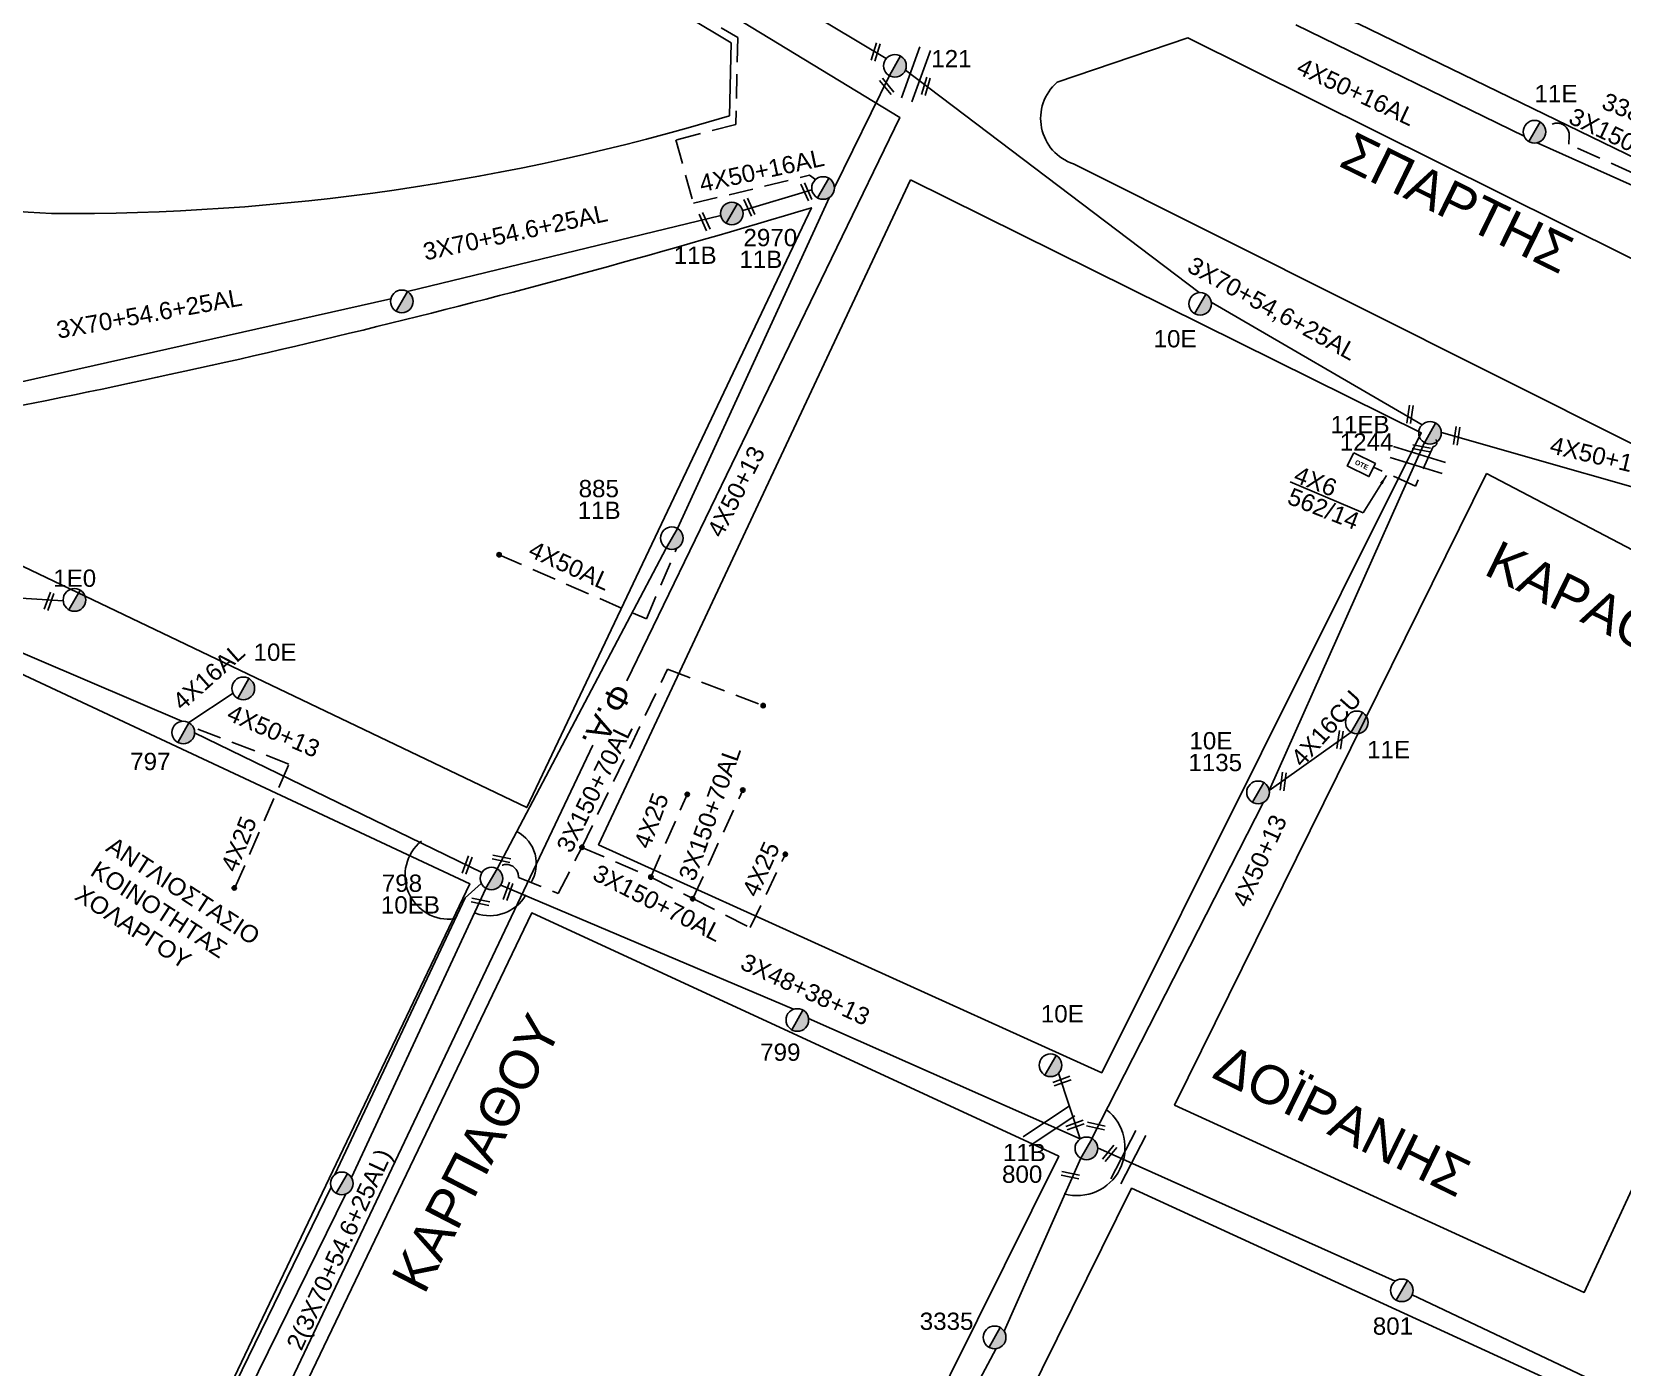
# Model space of a CAD drawing. Header units: millimetres. Extents: x 898 to 3196, y 765 to 1779.
# Drawn here: x 1435.7 to 1601.3, y 1390.2 to 1529.2 of the extents above; entities that cross this region are included whole.
import ezdxf
from ezdxf.enums import TextEntityAlignment as Align

# ---------------------------------------------------------------- set-up
doc = ezdxf.new("R2010")
doc.units = ezdxf.units.MM
doc.linetypes.add('DASHED', pattern=[19.05, 12.7, -6.35])
for name, color, linetype in [('Pillar OTE', 7, 'Continuous'), ('Γυμνά εναέρια ΧΤ (3Φ)   4x16AL', 7, 'Continuous'), ('Γυμνά εναέρια ΧΤ (3Φ)   4x16CU', 7, 'Continuous'), ('Γυμνά εναέρια ΧΤ (3Φ)   4x50AL', 7, 'Continuous'), ('Γυμνά εναέρια ΧΤ και ΦΟΠ (3Φ)   4x50+16AL', 7, 'Continuous'), ('Εναέρια παροχή ΧΤ 4x25', 7, 'SYN_LINE'), ('Επιγραφές - Σχήματα', 7, 'Continuous'), ('Καλώδια ΧΤ   3x150+50AL', 7, 'DASHED'), ('Καλώδια ΧΤ   3x150+70AL', 7, 'DASHED'), ('Καλώδια ΧΤ   3x150AL+50CU', 7, 'DASHED'), ('Καλώδια ΧΤ   3x48+38+16.5', 7, 'DASHED'), ('Καλώδια ΧΤ   4x50+13', 7, 'SYN_LINE'), ('Μηχανική τομή', 7, 'Continuous'), ('Στύλος Ξύλινος', 7, 'Continuous'), ('Στύλος Ξύλινος @ 1', 7, 'Continuous'), ('Στύλος ΦΜ', 7, 'Continuous'), ('Στύλος ΦΜ @ 1', 7, 'Continuous'), ('Συνδέσεις', 7, 'Continuous'), ('Συνεστραμμένα ΧΤ   3x70+54.6+25AL', 7, 'SYN_LINE'), ('Συνεστραμμένα ΧΤ   4x120+25AL', 7, 'SYN_LINE'), ('Τομή', 7, 'Continuous'), ('Υπόβαθρο ΔΕΗ', 7, 'Continuous'), ('Υπόγεια καλώδια Παροχών ΧΤ   4x6', 7, 'DASHED')]:
    doc.layers.add(name, color=color, linetype=linetype)
doc.styles.add('ar', font='arial.ttf')
doc.styles.get("Standard").update_dxf_attribs({"font": 'arial.ttf'})
doc.linetypes.add('SYN_LINE', pattern='A,0.5,-0.0001,["/\\/\\/\\/",Standard,S=0.1,R=0,X=0,Y=-0.05],-0.25', length=0.7501)
doc.dimstyles.new('ISO-25', dxfattribs={"dimtxt": 2.5, "dimasz": 2.5, "dimexe": 1.25, "dimexo": 0.625, "dimtad": 1, "dimtxsty": 'Standard', "dimcen": 2.5, "dimadec": 0, "dimazin": 0, "dimtfac": 1, "dimtmove": 0, "dimatfit": 3, "dimfxl": 1, "dimarcsym": 0})

# ---------------------------------------------------------------- blocks, each defined once
blk = doc.blocks.new('ΥΠΑΡΧΩΝ ΤΣΙΜΕΝΤΕΝΙΟΣ ΣΤΥΛΟΣ')
at = {"layer": 'Στύλος ΦΜ'}
blk.add_hatch(color=7, dxfattribs=at).paths.add_polyline_path([(-1.29, -2.28, 0.574793), (2.62, 0, 0.268822), (1.3, 2.27)])
at = {"layer": 'Στύλος ΦΜ', "color": 7}
blk.add_line((-1.29, -2.28), (1.3, 2.27), dxfattribs=at)
blk.add_circle((0, 0), 2.62, dxfattribs=at)
at = {"layer": 'Στύλος ΦΜ', "flags": 4}
for tag, p in [('ΑΡΙΘΜΟΣ', (-4.68, 8.05)), ('ΤΥΠΟΣ', (-4.91, 3.03))]:
    blk.add_attdef(tag, p, '', height=4, dxfattribs=at)
blk = doc.blocks.new('ΥΠΑΡΧΩΝ ΞΥΛΙΝΟΣ ΣΤΥΛΟΣ')
at = {"layer": 'Στύλος Ξύλινος'}
h = blk.add_hatch(color=7, dxfattribs=at)
h.paths.add_polyline_path([(-2.62, 0, 0.270008), (-1.29, -2.28), (1.3, 2.27, 0.576266)])
h.paths.add_polyline_path([(-1.29, -2.28, 0.574793), (2.62, 0, 0.268822), (1.3, 2.27)])
at = {"layer": 'Στύλος Ξύλινος', "color": 7}
blk.add_line((-1.29, -2.28), (1.3, 2.27), dxfattribs=at)
blk.add_circle((0, 0), 2.62, dxfattribs=at)
at = {"layer": 'Στύλος Ξύλινος', "flags": 4}
for tag, p in [('ΑΡΙΘΜΟΣ', (-4.91, 8.6)), ('ΤΥΠΟΣ', (-4.85, 3.39))]:
    blk.add_attdef(tag, p, '', height=4, dxfattribs=at)
blk = doc.blocks.new('ΤΟΜΗ')
at = {"layer": 'Τομή', "ltscale": 40}
for p, q in [((-5.68, 0), (5.68, 0)), ((5.68, -2.33), (-5.68, -2.33))]:
    blk.add_line(p, q, dxfattribs=at)
blk = doc.blocks.new('A$C76D1674A')
at = {"layer": 'Τομή', "xscale": 0.5, "yscale": 0.5, "zscale": 0.5}
blk.add_blockref('ΤΟΜΗ', (2.84, 1.17), dxfattribs=at)
blk = doc.blocks.new('ΜΗΧΑΝΙΚΗ ΤΟΜΗ')
at = {"layer": 'Μηχανική τομή', "ltscale": 40}
for p, q in [((-1.89, 0.78), (1.89, 0.78)), ((1.89, 0), (-1.89, 0))]:
    blk.add_line(p, q, dxfattribs=at)
blk = doc.blocks.new('_ΣΥΝΔΕΣΗ')
at = {"layer": 'Συνδέσεις', "linetype": 'SYN_LINE', "ltscale": 40}
blk.add_hatch(color=256, dxfattribs=at).paths.add_polyline_path([(0.5, -0.01, 1), (-0.5, -0.01, 1)])
at = {"layer": 'Συνδέσεις'}
blk.add_circle((0, -0.01), 0.5, dxfattribs=at)
blk = doc.blocks.new('PILLAR ΟΤΕ')
at = {"layer": 'Pillar OTE', "ltscale": 40}
blk.add_lwpolyline([(-3.31, 2.02), (3.39, 2.02), (3.39, -1.99), (-3.31, -1.99)], close=True, dxfattribs=at)
at = {"layer": 'Pillar OTE', "insert": (-1.81, 0.71), "char_height": 1.3575, "width": 109.961, "attachment_point": 1}
blk.add_mtext('{\\fArial|b1|i0|c161|p34;OTE}', dxfattribs=at)

msp = doc.modelspace()

# ---------------------------------------------------------------- linework, layer by layer
at = {"layer": 'Γυμνά εναέρια ΧΤ (3Φ)   4x16AL', "color": 173, "linetype": 'Continuous'}
for points in [[(1421.79, 1471.04), (1438.92, 1469.98)], [(1452.02, 1457.29), (1456.61, 1460.37)]]:
    msp.add_lwpolyline(points, dxfattribs=at)
at = {"layer": 'Γυμνά εναέρια ΧΤ (3Φ)   4x16CU', "color": 27, "linetype": 'Continuous'}
msp.add_lwpolyline([(1564.54, 1450.22), (1573.08, 1456.3)], dxfattribs=at)
at = {"layer": 'Γυμνά εναέρια ΧΤ (3Φ)   4x50AL', "color": 85, "linetype": 'DASHED', "ltscale": 0.2}
msp.add_lwpolyline([(1484.33, 1474.77), (1499.67, 1468.09), (1502.8, 1475.43)], dxfattribs=at)
at = {"layer": 'Γυμνά εναέρια ΧΤ και ΦΟΠ (3Φ)   4x50+16AL', "color": 85}
msp.add_lwpolyline([(1501.7, 1540.23), (1524.65, 1526.46)], dxfattribs=at)
at = {"layer": 'Γυμνά εναέρια ΧΤ και ΦΟΠ (3Φ)   4x50+16AL', "color": 2}
for points in [[(1567.31, 1529.98), (1591.08, 1518.38)], [(1592.45, 1517.7), (1621.22, 1504.8)], [(1582.47, 1487.5), (1612.67, 1478.89)]]:
    msp.add_lwpolyline(points, dxfattribs=at)
at = {"layer": 'Εναέρια παροχή ΧΤ 4x25', "color": 173, "linetype": 'DASHED', "ltscale": 0.2}
msp.add_lwpolyline([(1456.81, 1440.07), (1462.43, 1452.98), (1452.48, 1456.79)], dxfattribs=at)
at = {"layer": 'Εναέρια παροχή ΧΤ 4x25', "color": 85, "linetype": 'DASHED', "ltscale": 0.2}
for points in [[(1500.13, 1441.21), (1503.92, 1449.82)], [(1510.48, 1435.94), (1514.14, 1443.58)]]:
    msp.add_lwpolyline(points, dxfattribs=at)
at = {"layer": 'Επιγραφές - Σχήματα', "color": 85, "linetype": 'Continuous'}
for points in [[(1345.14, 1630.29), (1526.06, 1520.33), (1497.62, 1461.64)], [(1494.09, 1454.94), (1457.16, 1377.14), (1486.81, 1364.35)]]:
    msp.add_lwpolyline(points, dxfattribs=at)
at = {"layer": 'Επιγραφές - Σχήματα', "linetype": 'Continuous'}
for centre, radius, start, end in [((1479.11, 1441.39), 4.58, 128.9451, 277.2538), ((1484.4, 1442.59), 3.8, 328.1986, 61.9617), ((1483.35, 1441.53), 4.35, 250.2053, 329.8409), ((1544.53, 1413.02), 4.99, 254.2221, 52.1086)]:
    msp.add_arc(centre, radius, start, end, dxfattribs=at)
at = {"layer": 'Καλώδια ΧΤ   3x150+50AL', "color": 2, "ltscale": 0.2}
msp.add_lwpolyline([(1614.49, 1522.93), (1609.42, 1511.41), (1595.74, 1517.53), (1595.78, 1518.45, 0.936079), (1593.34, 1518.73, 0.951119)], format="xyb", dxfattribs=at)
at = {"layer": 'Καλώδια ΧΤ   3x150+70AL', "color": 85, "linetype": 'DASHED', "ltscale": 0.2}
for points in [[(1486.34, 1441.15), (1490.49, 1439.5), (1492.94, 1444.3), (1501.86, 1462.86), (1511.83, 1459.07)], [(1504.5, 1438.96), (1509.71, 1450.26)], [(1492.94, 1444.3), (1500.13, 1441.21), (1504.5, 1438.96), (1510.48, 1435.94)]]:
    msp.add_lwpolyline(points, dxfattribs=at)
msp.add_arc((1485.07, 1441.25), 1.27, 355.5343, 139.0887, dxfattribs=at)
at = {"layer": 'Καλώδια ΧΤ   3x150AL+50CU', "color": 2, "ltscale": 0.2}
msp.add_lwpolyline([(1429.4, 1585.57), (1428.76, 1584.5), (1434.04, 1581.01), (1431.16, 1576.5), (1461.63, 1556.94), (1509.18, 1528.64), (1508.98, 1519.61), (1502.73, 1517.98), (1504.57, 1511.39), (1516.67, 1514.3), (1517.27, 1513.85)], dxfattribs=at)
at = {"layer": 'Καλώδια ΧΤ   3x48+38+16.5', "color": 30, "linetype": 'Continuous'}
for points in [[(1484.49, 1440.37), (1515, 1427.43)], [(1516.56, 1426.46), (1544.85, 1413.94)]]:
    msp.add_lwpolyline(points, dxfattribs=at)
at = {"layer": 'Καλώδια ΧΤ   3x48+38+16.5', "color": 6, "linetype": 'Continuous'}
for points in [[(1546.67, 1413.01), (1577.65, 1399.11)], [(1579.44, 1397.7), (1600.1, 1387.9)]]:
    msp.add_lwpolyline(points, dxfattribs=at)
at = {"layer": 'Καλώδια ΧΤ   4x50+13', "color": 85, "linetype": 'Continuous'}
for points in [[(1519.25, 1513.03), (1524.98, 1524.69)], [(1502.9, 1477.52), (1518.75, 1512.02)], [(1484.11, 1442.08), (1501.73, 1475.47)]]:
    msp.add_lwpolyline(points, dxfattribs=at)
at = {"layer": 'Καλώδια ΧΤ   4x50+13', "color": 27, "linetype": 'Continuous'}
for points in [[(1564.54, 1450.22), (1580.71, 1486.46)], [(1546.08, 1413.97), (1563.94, 1449)], [(1544.85, 1413.94), (1542.6, 1420.77)], [(1544.91, 1411.93), (1536.92, 1393.91)], [(1536.11, 1392.09), (1527.18, 1375.33)]]:
    msp.add_lwpolyline(points, dxfattribs=at)
at = {"layer": 'Καλώδια ΧΤ   4x50+13', "color": 173, "linetype": 'Continuous'}
for points in [[(1421.53, 1470.14), (1451.29, 1457.43)], [(1452.61, 1456.22), (1482.53, 1441.69)]]:
    msp.add_lwpolyline(points, dxfattribs=at)
at = {"layer": 'Συνεστραμμένα ΧΤ   3x70+54.6+25AL', "color": 2, "ltscale": 20}
for points in [[(1526.64, 1525.25), (1557.26, 1502.08)], [(1509.71, 1510.62), (1516.91, 1512.8)], [(1474.79, 1502.19), (1507.41, 1510.1)], [(1428.06, 1491.34), (1473.05, 1501.42)], [(1558.51, 1501.1), (1580.46, 1488.32)]]:
    msp.add_lwpolyline(points, dxfattribs=at)
at = {"layer": 'Συνεστραμμένα ΧΤ   3x70+54.6+25AL', "color": 173, "ltscale": 20}
for points in [[(1467.22, 1410.23), (1480.79, 1439.03), (1482.47, 1440.54)], [(1453.21, 1377.43), (1452.95, 1380.4), (1466.84, 1408.89)]]:
    msp.add_lwpolyline(points, dxfattribs=at)
at = {"layer": 'Συνεστραμμένα ΧΤ   3x70+54.6+25AL', "color": 30, "ltscale": 20}
for points in [[(1482.94, 1440.03), (1468.95, 1409.93)], [(1468.36, 1408.2), (1453.21, 1377.43)]]:
    msp.add_lwpolyline(points, dxfattribs=at)
at = {"layer": 'Υπόβαθρο ΔΕΗ'}
for points in [[(1311.48, 1550.27), (1364.58, 1614.25), (1508.48, 1528.1), (1508.31, 1520.51, -0.074946), (1437.71, 1510.31, -0.060429), (1360.66, 1524.33, -0.07756), (1311.48, 1550.27, -2.902324)], [(1573.84, 1530.07), (1611.39, 1511.86), (1619.25, 1534.45), (1600.96, 1542.44), (1574.39, 1534.38, 0.89673), (1573.84, 1530.07, 0.18549)], [(1544.14, 1515.49), (1602.78, 1486.13), (1608.22, 1502.68), (1556.05, 1528.63), (1542.44, 1523.99, 0.578523), (1544.14, 1515.49, 0.238466)], [(1425.7, 1488.61), (1422.61, 1479.34), (1487.2, 1448.44), (1516.86, 1510.93, -0.027056), (1425.7, 1488.61, 18.944496)], [(1406.99, 1461.5), (1420.13, 1469.12), (1481.27, 1440.51), (1442.84, 1359.98), (1436.6, 1361.6, 0.074856), (1425.73, 1416.28, 0.027959), (1406.99, 1461.5, -0.934696)]]:
    msp.add_lwpolyline(points, format="xyb", dxfattribs=at)
for points in [[(1527.19, 1513.83), (1494.68, 1444.57), (1547.1, 1420.82), (1580.38, 1487.47)], [(1587.19, 1483.24), (1627.15, 1462.31), (1597.34, 1397.95), (1554.69, 1417.46)], [(1514.35, 1355.25), (1542.62, 1412.13), (1487.72, 1437.48), (1459.96, 1379.58)], [(1567.04, 1333.13), (1593.38, 1388.99), (1550.2, 1408.79), (1522.32, 1352.43)]]:
    msp.add_lwpolyline(points, close=True, dxfattribs=at)
msp.add_lwpolyline([(1574.33, 1479.13), (1566.73, 1482.39)], dxfattribs=at)
at = {"layer": 'Υπόγεια καλώδια Παροχών ΧΤ   4x6', "color": 27, "linetype": 'DASHED', "ltscale": 0.2}
msp.add_lwpolyline([(1581.9, 1486.76, -0.619273), (1581.62, 1486.05), (1579.79, 1481.94), (1575.39, 1483.9)], format="xyb", dxfattribs=at)

# ---------------------------------------------------------------- block references
at = {"layer": 'Pillar OTE', "xscale": 0.375, "yscale": 0.375, "zscale": 0.375, "rotation": 333.836485630585}
msp.add_blockref('PILLAR ΟΤΕ', (1574.12, 1484.16), dxfattribs=at)
at = {"layer": 'Καλώδια ΧΤ   4x50+13', "color": 27, "linetype": 'Continuous', "lineweight": 50}
for p, rotation in [((1577.14, 1484.92), 342.94059498607), ((1539.55, 1413.19), 33.47541334356725), ((1549.1, 1409.24), 62.71163380404509)]:
    msp.add_blockref('A$C76D1674A', p, dxfattribs=dict(at, rotation=rotation))
at = {"layer": 'Μηχανική τομή'}
for p, xscale, yscale, zscale, rotation in [((1523.74, 1527.1), 0.4999999999999748, 0.4999999999999748, 0.4999999999999748, 73.2579071315334), ((1524.85, 1523.69), 0.4999999999999428, 0.4999999999999428, 0.4999999999999428, 129.5636357493324), ((1528.97, 1523.52), 0.4999999999999748, 0.4999999999999748, 0.4999999999999748, 73.2579071315334), ((1516.51, 1512.66), 0.4999999999999509, 0.4999999999999509, 0.4999999999999509, 114.0416786069967), ((1510.57, 1511.07), 0.4999999999999509, 0.4999999999999509, 0.4999999999999509, 114.0416786069967), ((1505.91, 1509.55), 0.4999999999999509, 0.4999999999999509, 0.4999999999999509, 114.0416786069967), ((1579.01, 1489.43), 0.5000000000000723, 0.5000000000000723, 0.5000000000000723, 261.7571915945238), ((1583.88, 1487.2), 0.5000000000000723, 0.5000000000000723, 0.5000000000000723, 261.7571915945238), ((1580.35, 1485.66), 0.5000000000002786, 0.5000000000002786, 0.5000000000002786, 349.3708605472842), ((1437.63, 1469.85), 0.5000000000001098, 0.5000000000001098, 0.5000000000001098, 70.07142827287798), ((1571.73, 1455.53), 0.5000000000000723, 0.5000000000000723, 0.5000000000000723, 261.7571915945238), ((1565.8, 1451.19), 0.5000000000000723, 0.5000000000000723, 0.5000000000000723, 261.7571915945238), ((1481.18, 1442.38), 0.5000000000001099, 0.5000000000001099, 0.5000000000001099, 70.07142827287798), ((1484.61, 1443.31), 0.5000000000002528, 0.5000000000002528, 0.5000000000002528, 168.2027598292149), ((1485.45, 1439.64), 0.5000000000001099, 0.5000000000001099, 0.5000000000001099, 70.07142827287798), ((1482.42, 1438.81), 0.5000000000002528, 0.5000000000002528, 0.5000000000002528, 168.2027598292149), ((1542.9, 1420.14), 0.5000000000002837, 0.5000000000002837, 0.5000000000002837, 199.9001018518576), ((1544.26, 1415.55), 0.5000000000002837, 0.5000000000002837, 0.5000000000002837, 199.9001018518576), ((1546.53, 1415.47), 0.5000000000002528, 0.5000000000002528, 0.5000000000002528, 168.2027598292149), ((1547.77, 1412.55), 0.5000000000003754, 0.5000000000003754, 0.5000000000003754, 230.4404566148564), ((1543.86, 1410.35), 0.5000000000002528, 0.5000000000002528, 0.5000000000002528, 168.2027598292149)]:
    msp.add_blockref('ΜΗΧΑΝΙΚΗ ΤΟΜΗ', p, dxfattribs=dict(at, xscale=xscale, yscale=yscale, zscale=zscale, rotation=rotation))
at = {"layer": 'Στύλος Ξύλινος @ 1', "ltscale": 40}
ref = msp.add_blockref('ΥΠΑΡΧΩΝ ΞΥΛΙΝΟΣ ΣΤΥΛΟΣ', (1508.57, 1510.33), dxfattribs=dict(at, xscale=0.4499999999998181, yscale=0.4499999999998181, zscale=0.4499999999998181))
ref.add_attrib('ΤΥΠΟΣ', '11Β', (1502.51, 1505.08), dxfattribs={"layer": 'Στύλος Ξύλινος', "height": 1.8, "flags": 4})
at = {"layer": 'Στύλος ΦΜ @ 1', "ltscale": 40}
ref = msp.add_blockref('ΥΠΑΡΧΩΝ ΤΣΙΜΕΝΤΕΝΙΟΣ ΣΤΥΛΟΣ', (1525.56, 1525.71), dxfattribs=dict(at, xscale=0.4499999999998181, yscale=0.4499999999998181, zscale=0.4499999999998181))
ref.add_attrib('ΤΥΠΟΣ', '121', (1529.34, 1525.55), dxfattribs={"layer": 'Στύλος ΦΜ', "height": 1.8, "flags": 4})
ref = msp.add_blockref('ΥΠΑΡΧΩΝ ΤΣΙΜΕΝΤΕΝΙΟΣ ΣΤΥΛΟΣ', (1592.17, 1518.84), dxfattribs=dict(at, xscale=0.4499999999998181, yscale=0.4499999999998181, zscale=0.4499999999998181))
ref.add_attrib('ΤΥΠΟΣ', '11E', (1592.17, 1521.92), dxfattribs={"layer": 'Στύλος ΦΜ', "height": 1.8, "flags": 4})
ref = msp.add_blockref('ΥΠΑΡΧΩΝ ΤΣΙΜΕΝΤΕΝΙΟΣ ΣΤΥΛΟΣ', (1518.07, 1512.98), dxfattribs=dict(at, xscale=0.4499999999998181, yscale=0.4499999999998181, zscale=0.4499999999998181))
ref.add_attrib('ΤΥΠΟΣ', '11Β', (1509.35, 1504.65), dxfattribs={"layer": 'Στύλος ΦΜ', "height": 1.8, "flags": 4})
ref.add_attrib('ΑΡΙΘΜΟΣ', '2970', (1509.78, 1506.92), dxfattribs={"layer": 'Στύλος ΦΜ', "height": 1.8, "flags": 4})
at = {"layer": 'Στύλος ΦΜ @ 1', "ltscale": 40, "xscale": 0.4499999999998181, "yscale": 0.4499999999998181, "zscale": 0.4499999999998181}
for p in [(1474.2, 1501.17), (1467.95, 1409.3)]:
    msp.add_blockref('ΥΠΑΡΧΩΝ ΤΣΙΜΕΝΤΕΝΙΟΣ ΣΤΥΛΟΣ', p, dxfattribs=at)
at = {"layer": 'Στύλος ΦΜ @ 1', "ltscale": 40}
ref = msp.add_blockref('ΥΠΑΡΧΩΝ ΤΣΙΜΕΝΤΕΝΙΟΣ ΣΤΥΛΟΣ', (1557.35, 1500.91), dxfattribs=dict(at, xscale=0.4499999999998181, yscale=0.4499999999998181, zscale=0.4499999999998181))
ref.add_attrib('ΤΥΠΟΣ', '10E', (1552.5, 1496.38), dxfattribs={"layer": 'Στύλος ΦΜ', "height": 1.8, "flags": 4})
ref = msp.add_blockref('ΥΠΑΡΧΩΝ ΤΣΙΜΕΝΤΕΝΙΟΣ ΣΤΥΛΟΣ', (1581.29, 1487.48), dxfattribs=dict(at, xscale=0.4499999999998181, yscale=0.4499999999998181, zscale=0.4499999999998181))
ref.add_attrib('ΤΥΠΟΣ', '1244', (1571.89, 1485.62), dxfattribs={"layer": 'Στύλος ΦΜ', "height": 1.8, "flags": 4})
ref.add_attrib('ΑΡΙΘΜΟΣ', '11EB', (1570.93, 1487.44), dxfattribs={"layer": 'Στύλος ΦΜ', "height": 1.8, "flags": 4})
ref = msp.add_blockref('ΥΠΑΡΧΩΝ ΤΣΙΜΕΝΤΕΝΙΟΣ ΣΤΥΛΟΣ', (1502.31, 1476.5), dxfattribs=dict(at, xscale=0.4499999999998181, yscale=0.4499999999998181, zscale=0.4499999999998181))
ref.add_attrib('ΤΥΠΟΣ', '11B', (1492.51, 1478.51), dxfattribs={"layer": 'Στύλος ΦΜ', "height": 1.8, "flags": 4})
ref.add_attrib('ΑΡΙΘΜΟΣ', '885', (1492.61, 1480.77), dxfattribs={"layer": 'Στύλος ΦΜ', "height": 1.8, "flags": 4})
ref = msp.add_blockref('ΥΠΑΡΧΩΝ ΤΣΙΜΕΝΤΕΝΙΟΣ ΣΤΥΛΟΣ', (1440.09, 1470.07), dxfattribs=dict(at, xscale=0.4499999999998181, yscale=0.4499999999998181, zscale=0.4499999999998181))
ref.add_attrib('ΤΥΠΟΣ', '1E0', (1437.88, 1471.44), dxfattribs={"layer": 'Στύλος ΦΜ', "height": 1.8, "flags": 4})
ref = msp.add_blockref('ΥΠΑΡΧΩΝ ΤΣΙΜΕΝΤΕΝΙΟΣ ΣΤΥΛΟΣ', (1457.68, 1460.86), dxfattribs=dict(at, xscale=0.4499999999998181, yscale=0.4499999999998181, zscale=0.4499999999998181))
ref.add_attrib('ΤΥΠΟΣ', '10E', (1458.75, 1463.73), dxfattribs={"layer": 'Στύλος ΦΜ', "height": 1.8, "flags": 4})
ref = msp.add_blockref('ΥΠΑΡΧΩΝ ΤΣΙΜΕΝΤΕΝΙΟΣ ΣΤΥΛΟΣ', (1573.66, 1457.32), dxfattribs=dict(at, xscale=0.4499999999998181, yscale=0.4499999999998181, zscale=0.4499999999998181))
ref.add_attrib('ΤΥΠΟΣ', '11E', (1574.74, 1453.59), dxfattribs={"layer": 'Στύλος ΦΜ', "height": 1.8, "flags": 4})
ref = msp.add_blockref('ΥΠΑΡΧΩΝ ΤΣΙΜΕΝΤΕΝΙΟΣ ΣΤΥΛΟΣ', (1451.43, 1456.26), dxfattribs=dict(at, xscale=0.4499999999998181, yscale=0.4499999999998181, zscale=0.4499999999998181))
ref.add_attrib('ΤΥΠΟΣ', '797', (1445.9, 1452.35), dxfattribs={"layer": 'Στύλος ΦΜ', "height": 1.8, "flags": 4})
ref = msp.add_blockref('ΥΠΑΡΧΩΝ ΤΣΙΜΕΝΤΕΝΙΟΣ ΣΤΥΛΟΣ', (1563.38, 1450.03), dxfattribs=dict(at, xscale=0.4499999999998181, yscale=0.4499999999998181, zscale=0.4499999999998181))
ref.add_attrib('ΤΥΠΟΣ', '1135', (1556.12, 1452.24), dxfattribs={"layer": 'Στύλος ΦΜ', "height": 1.8, "flags": 4})
ref.add_attrib('ΑΡΙΘΜΟΣ', '10E', (1556.23, 1454.51), dxfattribs={"layer": 'Στύλος ΦΜ', "height": 1.8, "flags": 4})
ref = msp.add_blockref('ΥΠΑΡΧΩΝ ΤΣΙΜΕΝΤΕΝΙΟΣ ΣΤΥΛΟΣ', (1483.53, 1441.06), dxfattribs=dict(at, xscale=0.4499999999998181, yscale=0.4499999999998181, zscale=0.4499999999998181))
ref.add_attrib('ΤΥΠΟΣ', '10EB', (1472.01, 1437.41), dxfattribs={"layer": 'Στύλος ΦΜ', "height": 1.8, "flags": 4})
ref.add_attrib('ΑΡΙΘΜΟΣ', '798', (1472.11, 1439.67), dxfattribs={"layer": 'Στύλος ΦΜ', "height": 1.8, "flags": 4})
ref = msp.add_blockref('ΥΠΑΡΧΩΝ ΤΣΙΜΕΝΤΕΝΙΟΣ ΣΤΥΛΟΣ', (1515.39, 1426.32), dxfattribs=dict(at, xscale=0.4499999999998181, yscale=0.4499999999998181, zscale=0.4499999999998181))
ref.add_attrib('ΤΥΠΟΣ', '799', (1511.52, 1422.07), dxfattribs={"layer": 'Στύλος ΦΜ', "height": 1.8, "flags": 4})
ref = msp.add_blockref('ΥΠΑΡΧΩΝ ΤΣΙΜΕΝΤΕΝΙΟΣ ΣΤΥΛΟΣ', (1541.76, 1421.6), dxfattribs=dict(at, xscale=0.4499999999998181, yscale=0.4499999999998181, zscale=0.4499999999998181))
ref.add_attrib('ΤΥΠΟΣ', '10E', (1540.75, 1426.07), dxfattribs={"layer": 'Στύλος ΦΜ', "height": 1.8, "flags": 4})
ref = msp.add_blockref('ΥΠΑΡΧΩΝ ΤΣΙΜΕΝΤΕΝΙΟΣ ΣΤΥΛΟΣ', (1545.5, 1412.95), dxfattribs=dict(at, xscale=0.4499999999998181, yscale=0.4499999999998181, zscale=0.4499999999998181))
ref.add_attrib('ΤΥΠΟΣ', '800', (1536.71, 1409.36), dxfattribs={"layer": 'Στύλος ΦΜ', "height": 1.8, "flags": 4})
ref.add_attrib('ΑΡΙΘΜΟΣ', '11B', (1536.81, 1411.62), dxfattribs={"layer": 'Στύλος ΦΜ', "height": 1.8, "flags": 4})
ref = msp.add_blockref('ΥΠΑΡΧΩΝ ΤΣΙΜΕΝΤΕΝΙΟΣ ΣΤΥΛΟΣ', (1578.36, 1398.16), dxfattribs=dict(at, xscale=0.4499999999998181, yscale=0.4499999999998181, zscale=0.4499999999998181))
ref.add_attrib('ΤΥΠΟΣ', '801', (1575.33, 1393.54), dxfattribs={"layer": 'Στύλος ΦΜ', "height": 1.8, "flags": 4})
ref = msp.add_blockref('ΥΠΑΡΧΩΝ ΤΣΙΜΕΝΤΕΝΙΟΣ ΣΤΥΛΟΣ', (1535.94, 1393.26), dxfattribs=dict(at, xscale=0.4499999999998181, yscale=0.4499999999998181, zscale=0.4499999999998181))
ref.add_attrib('ΤΥΠΟΣ', '3335', (1528.14, 1394.04), dxfattribs={"layer": 'Στύλος ΦΜ', "height": 1.8, "flags": 4})
at = {"layer": 'Συνδέσεις', "xscale": 0.4500000000000455, "yscale": 0.4500000000000455, "zscale": 0.4500000000000455}
for p in [(1484.33, 1474.78), (1511.83, 1459.07), (1503.92, 1449.82), (1509.71, 1450.27), (1492.95, 1444.31), (1514.14, 1443.59), (1500.13, 1441.21), (1456.74, 1440.08), (1504.5, 1438.96)]:
    msp.add_blockref('_ΣΥΝΔΕΣΗ', p, dxfattribs=at)
at = {"layer": 'Συνεστραμμένα ΧΤ   4x120+25AL', "color": 2, "lineweight": 50, "ltscale": 20, "rotation": 70.2623266708161}
msp.add_blockref('A$C76D1674A', (1527.33, 1521.96), dxfattribs=at)

# ---------------------------------------------------------------- texts
at = {"layer": 'Γυμνά εναέρια ΧΤ (3Φ)   4x16AL', "linetype": 'Continuous'}
msp.add_text('4X16AL', height=1.8, rotation=41.4718, dxfattribs=at).set_placement((1454.07, 1462.1), align=Align.MIDDLE)
at = {"layer": 'Γυμνά εναέρια ΧΤ (3Φ)   4x16CU', "linetype": 'Continuous'}
msp.add_text('4X16CU', height=1.8, rotation=48.3062, dxfattribs=at).set_placement((1570.47, 1456.7), align=Align.MIDDLE)
at = {"layer": 'Γυμνά εναέρια ΧΤ (3Φ)   4x50AL', "linetype": 'Continuous'}
for s, rotation, p in [('3X70+54,6+25AL', 331.2463, (1564.8, 1500.3)), ('4X50AL', 335.7909, (1491.69, 1473.65))]:
    msp.add_text(s, height=1.8, rotation=rotation, dxfattribs=at).set_placement(p, align=Align.MIDDLE)
at = {"layer": 'Γυμνά εναέρια ΧΤ και ΦΟΠ (3Φ)   4x50+16AL', "linetype": 'Continuous'}
for rotation, p in [(334.8638, (1573.61, 1523)), (346.6559, (1600.29, 1484.74))]:
    msp.add_text('4X50+16AL', height=1.8, rotation=rotation, dxfattribs=at).set_placement(p, align=Align.MIDDLE)
at = {"layer": 'Εναέρια παροχή ΧΤ 4x25', "linetype": 'Continuous'}
for rotation, p in [(69.6305, (1500.17, 1447.09)), (68.1814, (1457.2, 1444.66)), (65.8358, (1511.59, 1442.04))]:
    msp.add_text('4X25', height=1.8, rotation=rotation, dxfattribs=at).set_placement(p, align=Align.MIDDLE)
at = {"layer": 'Επιγραφές - Σχήματα', "linetype": 'Continuous'}
msp.add_text('4X50+16AL', height=1.8, rotation=12.1783, dxfattribs=at).set_placement((1511.68, 1514.81), align=Align.MIDDLE)
at = {"layer": 'Επιγραφές - Σχήματα', "linetype": 'Continuous', "attachment_point": 1, "style": 'ar'}
for s, insert, char_height, width, rotation in [('338/07', (1599.7, 1522.97), 1.8, 12.9697, 338.6161), ('ΣΠΑΡΤΗΣ', (1573.4, 1518.93), 4, 34.0686, 333.8913), ('4Χ6', (1567.62, 1484.09), 1.8, 12.9697, 338.6161), ('562/14', (1566.95, 1481.82), 1.8, 12.9697, 338.6161), ('ΚΑΡΑΟΛΗ', (1588.51, 1476.39), 4, 34.0686, 333.8913), ('ΑΝΤΛΙΟΣΤΑΣΙΟ ΚΟΙΝΟΤΗΤΑΣ ΧΟΛΑΡΓΟΥ', (1444.22, 1445.51), 1.8, 25.6577, 327.1034), ('ΚΑΡΠΑΘΟΥ', (1472.97, 1399.45), 4, 34.0686, 62.6888), ('ΔΟΪΡΑΝΗΣ', (1560.2, 1423.97), 4, 34.0686, 333.8913)]:
    msp.add_mtext(s, dxfattribs=dict(at, insert=insert, char_height=char_height, width=width, rotation=rotation))
at = {"layer": 'Επιγραφές - Σχήματα', "color": 85, "linetype": 'Continuous', "insert": (1498.34, 1460.49), "char_height": 2.5, "width": 5.0748, "attachment_point": 1, "rotation": 242.1142, "style": 'ar'}
msp.add_mtext('Φ.A.', dxfattribs=at)
at = {"layer": 'Καλώδια ΧΤ   3x150+50AL', "linetype": 'Continuous'}
msp.add_text('3X150+50AL', height=1.8, rotation=334.8364, dxfattribs=at).set_placement((1602.58, 1517.5), align=Align.MIDDLE)
at = {"layer": 'Καλώδια ΧΤ   3x150+70AL', "linetype": 'Continuous'}
for rotation, p in [(63.7583, (1494.26, 1450.54)), (70.4476, (1506.27, 1447.85)), (333.0996, (1500.84, 1438.51))]:
    msp.add_text('3X150+70AL', height=1.8, rotation=rotation, dxfattribs=at).set_placement(p, align=Align.MIDDLE)
at = {"layer": 'Καλώδια ΧΤ   3x48+38+16.5', "linetype": 'Continuous'}
msp.add_text('3X48+38+13', height=1.8, rotation=335.3107, dxfattribs=at).set_placement((1516.23, 1429.51), align=Align.MIDDLE)
at = {"layer": 'Καλώδια ΧΤ   4x50+13', "linetype": 'Continuous'}
for rotation, p in [(63.2375, (1509, 1481.37)), (336.6104, (1460.84, 1456.44)), (65.6874, (1563.53, 1442.91))]:
    msp.add_text('4X50+13', height=1.8, rotation=rotation, dxfattribs=at).set_placement(p, align=Align.MIDDLE)
at = {"layer": 'Συνεστραμμένα ΧΤ   3x70+54.6+25AL', "linetype": 'Continuous'}
for s, rotation, p in [('3X70+54.6+25AL', 12.1783, (1486.01, 1508.37)), ('3X70+54.6+25AL', 10.2311, (1447.87, 1499.9)), ('2(3X70+54.6+25AL)', 65.2375, (1467.86, 1402.34))]:
    msp.add_text(s, height=1.8, rotation=rotation, dxfattribs=at).set_placement(p, align=Align.MIDDLE)

# ---------------------------------------------------------------- leaders
at = {"layer": 'Επιγραφές - Σχήματα', "ltscale": 40}
msp.add_leader([(1576.75, 1483.04), (1574.33, 1479.13)], dimstyle='ISO-25', override={"dimasz": 1, "dimtad": 0}, dxfattribs=at)

doc.saveas('drawing.dxf')
